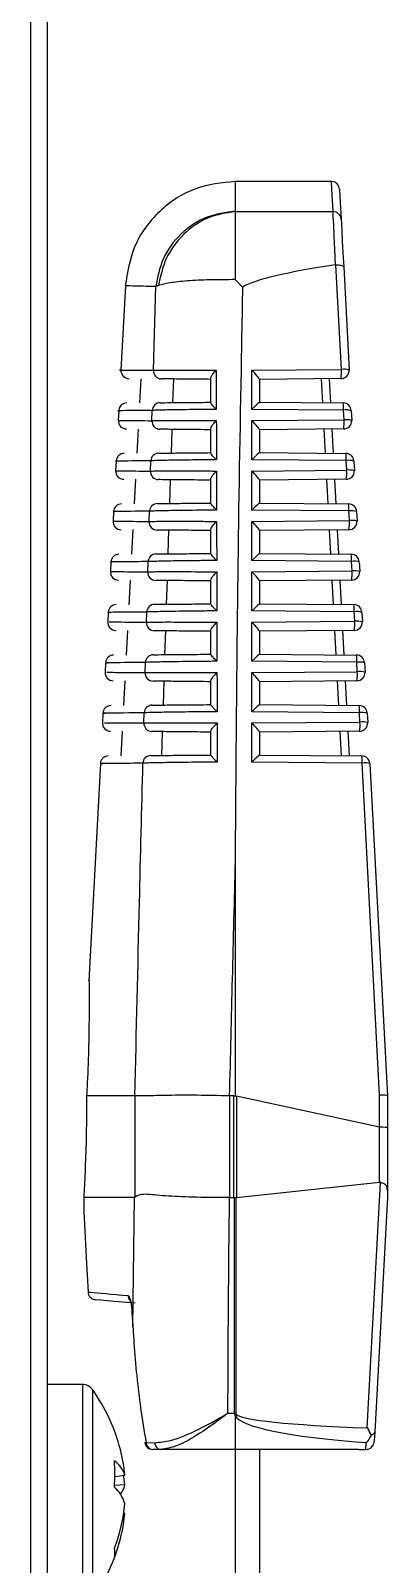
# Model space of a CAD drawing. Extents: x 8 to 113, y 0 to 87.
# Drawn here: x 17.145 to 17.584, y 40.202 to 42.089 of the extents above; entities that cross this region are included whole.
import ezdxf

# ---------------------------------------------------------------- set-up
doc = ezdxf.new("R2010")
doc.units = 0
doc.header["$MEASUREMENT"] = 0
doc.layers.add('OBJECT', color=7, linetype='CONTINUOUS')

msp = doc.modelspace()

# ---------------------------------------------------------------- linework, layer by layer
at = {"layer": 'OBJECT'}
for p, q in [((17.1446, 46.5632), (17.1446, 39.7882)), ((17.1651, 46.5632), (17.1651, 39.7882)), ((17.5151, 41.9032), (17.3961, 41.9032)), ((17.3965, 41.8666), (17.3965, 41.8662)), ((17.3965, 41.8662), (17.5171, 41.8662)), ((17.5206, 41.8006), (17.5203, 41.8006)), ((17.5274, 41.6719), (17.5206, 41.8006)), ((17.5302, 41.7982), (17.5369, 41.6713)), ((17.3965, 41.7825), (17.4056, 41.7733)), ((17.2613, 41.7753), (17.2558, 41.6713)), ((17.2958, 41.6709), (17.2988, 41.7739)), ((17.3021, 41.7752), (17.2988, 41.7739)), ((17.417, 41.671), (17.5274, 41.6719)), ((17.417, 41.6229), (17.417, 41.671)), ((17.2803, 41.6606), (17.2787, 41.6308)), ((17.3199, 41.6312), (17.3209, 41.6602)), ((17.3665, 41.6313), (17.3665, 41.6611)), ((17.527, 41.6607), (17.4265, 41.6598)), ((17.4265, 41.66), (17.4265, 41.6316)), ((17.5045, 41.6309), (17.503, 41.6605)), ((17.5124, 41.6606), (17.514, 41.6308)), ((17.4265, 41.6316), (17.5296, 41.6307)), ((17.2532, 41.6212), (17.2526, 41.6093)), ((17.2941, 41.6089), (17.2944, 41.6216)), ((17.53, 41.6219), (17.417, 41.6229)), ((17.417, 41.609), (17.5307, 41.61)), ((17.417, 41.5609), (17.417, 41.609)), ((17.5307, 41.61), (17.53, 41.6219)), ((17.5395, 41.6212), (17.5401, 41.6093)), ((17.277, 41.5986), (17.2755, 41.5688)), ((17.318, 41.5692), (17.3189, 41.5983)), ((17.3665, 41.5693), (17.3665, 41.599)), ((17.5302, 41.5988), (17.4265, 41.5978)), ((17.4265, 41.598), (17.4265, 41.5696)), ((17.5078, 41.5689), (17.5062, 41.5985)), ((17.5157, 41.5986), (17.5172, 41.5688)), ((17.4265, 41.5696), (17.5329, 41.5687)), ((17.2499, 41.5592), (17.2493, 41.5473)), ((17.2923, 41.5469), (17.2927, 41.5596)), ((17.5333, 41.5599), (17.417, 41.5609)), ((17.5339, 41.548), (17.5333, 41.5599)), ((17.5428, 41.5592), (17.5434, 41.5473)), ((17.2738, 41.5368), (17.2722, 41.5066)), ((17.316, 41.5072), (17.3169, 41.5363)), ((17.3665, 41.5074), (17.3665, 41.5369)), ((17.417, 41.547), (17.5339, 41.548)), ((17.417, 41.4989), (17.417, 41.547)), ((17.5335, 41.5368), (17.4265, 41.5358)), ((17.4265, 41.536), (17.4265, 41.5076)), ((17.5111, 41.5069), (17.5095, 41.5366)), ((17.5189, 41.5367), (17.5205, 41.5068)), ((17.2467, 41.4972), (17.2461, 41.4854)), ((17.2907, 41.4849), (17.291, 41.4975)), ((17.5366, 41.4979), (17.417, 41.4989)), ((17.4265, 41.5076), (17.5362, 41.5066)), ((17.5372, 41.486), (17.5366, 41.4979)), ((17.5461, 41.4972), (17.5467, 41.4853)), ((17.2705, 41.4749), (17.2689, 41.4446)), ((17.314, 41.4451), (17.3149, 41.4743)), ((17.3665, 41.4454), (17.3665, 41.4748)), ((17.417, 41.485), (17.5372, 41.486)), ((17.417, 41.4369), (17.417, 41.485)), ((17.5368, 41.4748), (17.4265, 41.4738)), ((17.5144, 41.4448), (17.5128, 41.4746)), ((17.5222, 41.4747), (17.5238, 41.4447)), ((17.4265, 41.474), (17.4265, 41.4456)), ((17.5399, 41.4358), (17.417, 41.4369)), ((17.4265, 41.4456), (17.5394, 41.4446)), ((17.2434, 41.4352), (17.2428, 41.4234)), ((17.289, 41.423), (17.2893, 41.4355)), ((17.417, 41.423), (17.5405, 41.4241)), ((17.417, 41.3749), (17.417, 41.423)), ((17.5405, 41.4241), (17.5399, 41.4358)), ((17.5493, 41.4351), (17.55, 41.4234)), ((17.2673, 41.4129), (17.2657, 41.3825)), ((17.3121, 41.3831), (17.313, 41.4123)), ((17.3665, 41.3834), (17.3665, 41.4128)), ((17.5401, 41.4128), (17.4265, 41.4118)), ((17.4265, 41.412), (17.4265, 41.3836)), ((17.5176, 41.3828), (17.5161, 41.4126)), ((17.5255, 41.4127), (17.5271, 41.3827)), ((17.4265, 41.3836), (17.5427, 41.3826)), ((17.2402, 41.3732), (17.2396, 41.3615)), ((17.2873, 41.361), (17.2877, 41.3735)), ((17.5431, 41.3738), (17.417, 41.3749)), ((17.417, 41.361), (17.5438, 41.3621)), ((17.5438, 41.3621), (17.5431, 41.3738)), ((17.5526, 41.3731), (17.5532, 41.3614)), ((17.264, 41.3509), (17.2624, 41.3205)), ((17.3101, 41.3211), (17.3111, 41.3503)), ((17.3665, 41.3215), (17.3665, 41.3507)), ((17.417, 41.3129), (17.417, 41.361)), ((17.5433, 41.3509), (17.4265, 41.3498)), ((17.4265, 41.35), (17.4265, 41.3216)), ((17.5209, 41.3208), (17.5193, 41.3507)), ((17.5288, 41.3507), (17.5303, 41.3207)), ((17.237, 41.3112), (17.2363, 41.2995)), ((17.2857, 41.299), (17.286, 41.3115)), ((17.5464, 41.3118), (17.417, 41.3129)), ((17.4265, 41.3216), (17.546, 41.3206)), ((17.547, 41.3001), (17.5464, 41.3118)), ((17.5559, 41.3111), (17.5565, 41.2994)), ((17.2608, 41.2888), (17.2592, 41.2587)), ((17.3082, 41.2591), (17.3091, 41.2883)), ((17.3665, 41.2595), (17.3665, 41.2886)), ((17.417, 41.299), (17.547, 41.3001)), ((17.417, 41.2509), (17.417, 41.299)), ((17.5466, 41.2889), (17.4265, 41.2878)), ((17.4265, 41.288), (17.4265, 41.2596)), ((17.5242, 41.2587), (17.5226, 41.2887)), ((17.532, 41.2888), (17.5336, 41.2587)), ((17.2337, 41.2492), (17.2331, 41.2376)), ((17.2841, 41.237), (17.2844, 41.2495)), ((17.5497, 41.2497), (17.417, 41.2509)), ((17.4265, 41.2596), (17.5493, 41.2585)), ((17.5503, 41.2381), (17.5497, 41.2497)), ((17.5592, 41.2491), (17.5598, 41.2375)), ((17.417, 41.237), (17.5503, 41.2381)), ((17.417, 41.1889), (17.417, 41.237)), ((17.2575, 41.2268), (17.2559, 41.1966)), ((17.3063, 41.1971), (17.3072, 41.2264)), ((17.3665, 41.1975), (17.3665, 41.2266)), ((17.5499, 41.2269), (17.4265, 41.2258)), ((17.4265, 41.226), (17.4265, 41.1976)), ((17.5275, 41.1967), (17.5259, 41.2267)), ((17.5353, 41.2268), (17.5369, 41.1966)), ((17.4265, 41.1976), (17.5525, 41.1965)), ((17.2305, 41.1872), (17.2164, 40.9197)), ((17.553, 41.1877), (17.417, 41.1889)), ((17.5745, 40.7792), (17.553, 41.1877)), ((17.5624, 41.187), (17.584, 40.7782)), ((17.3965, 41.0669), (17.3965, 40.7783)), ((17.2731, 40.7782), (17.2136, 40.7782)), ((17.2732, 40.7782), (17.2731, 40.7782)), ((17.2732, 40.6537), (17.2732, 40.7782)), ((17.3897, 40.7782), (17.3897, 40.6532)), ((17.3949, 40.7782), (17.3897, 40.7782)), ((17.3949, 40.6532), (17.3949, 40.7782)), ((17.3981, 40.7779), (17.3981, 40.6534)), ((17.5743, 40.7397), (17.3981, 40.7779)), ((17.5745, 40.7397), (17.5745, 40.7792)), ((17.584, 40.7782), (17.584, 40.7782)), ((17.584, 40.7782), (17.584, 40.7391)), ((17.5743, 40.672), (17.5743, 40.7397)), ((17.584, 40.7391), (17.584, 40.6615)), ((17.3981, 40.6534), (17.5743, 40.672)), ((17.5593, 40.3697), (17.5757, 40.6718)), ((17.2725, 40.6532), (17.2101, 40.6532)), ((17.2706, 40.494), (17.2725, 40.6532)), ((17.2725, 40.6532), (17.2732, 40.6537)), ((17.3897, 40.6532), (17.3949, 40.6532)), ((17.3957, 40.6532), (17.3973, 40.6533)), ((17.3957, 40.3877), (17.3957, 40.6532)), ((17.3973, 40.6533), (17.3973, 40.3877)), ((17.584, 40.6532), (17.5684, 40.365)), ((17.584, 40.6615), (17.584, 40.6532)), ((17.21, 40.6354), (17.21, 40.6354)), ((17.2153, 40.5369), (17.2153, 40.5369)), ((17.2694, 40.5121), (17.2704, 40.494)), ((17.2694, 40.5121), (17.2694, 40.5121)), ((17.2697, 40.5122), (17.2706, 40.494)), ((17.2085, 40.4232), (17.1651, 40.4232)), ((17.2085, 40.4232), (17.2085, 40.1606)), ((17.2207, 40.417), (17.2207, 40.1665)), ((17.3873, 40.3877), (17.3957, 40.3877)), ((17.3965, 40.3847), (17.3965, 40.3432)), ((17.2868, 40.3518), (17.2973, 40.3515)), ((17.3048, 40.3432), (17.2951, 40.3432)), ((17.3965, 40.3432), (17.3048, 40.3432)), ((17.5488, 40.3432), (17.3965, 40.3432)), ((17.3965, 40.3432), (17.3965, 40.1617)), ((17.4265, 40.3432), (17.4265, 40.1617)), ((17.5488, 40.3432), (17.5577, 40.3433)), ((17.5577, 40.3433), (17.5581, 40.3516)), ((17.2483, 40.31), (17.2606, 40.3115)), ((17.2606, 40.2996), (17.2479, 40.2989)), ((17.2592, 40.2651), (17.2606, 40.2649))]:
    msp.add_line(p, q, dxfattribs=at)
at = {"layer": 'OBJECT', "flags": 128}
for points in [[(17.5171, 41.8662), (17.5156, 41.8939), (17.5151, 41.9032)], [(17.5251, 41.8938), (17.5251, 41.8938), (17.5256, 41.8845), (17.5271, 41.8569)], [(17.5203, 41.8006), (17.5193, 41.8198), (17.5185, 41.8365), (17.5179, 41.85), (17.5174, 41.8601), (17.5171, 41.8662)], [(17.5271, 41.8569), (17.5274, 41.8514), (17.5278, 41.8424), (17.5285, 41.8303), (17.5293, 41.8154), (17.5302, 41.7982)], [(17.21, 40.6354), (17.2112, 40.6121), (17.213, 40.5793), (17.2153, 40.5369)], [(17.2732, 40.5232), (17.2475, 40.5254), (17.2312, 40.5268), (17.2244, 40.5274)], [(17.2697, 40.5122), (17.2694, 40.5121), (17.2694, 40.5121)], [(17.2706, 40.494), (17.2704, 40.494), (17.2704, 40.494)], [(17.5684, 40.365), (17.568, 40.3587), (17.5678, 40.3546), (17.5677, 40.3528)], [(17.2606, 40.2996), (17.2599, 40.3066), (17.2592, 40.3114)]]:
    msp.add_lwpolyline(points, dxfattribs=at)
at = {"layer": 'OBJECT'}
for centre, radius, start, end in [((17.5151, 41.8932), 0.01, 3.0226, 85.0653), ((17.5172, 41.8563), 0.00991, 3.4708, 90.5552), ((17.2658, 41.6707), 0.01, 176.9496, 269.5), ((17.3057, 41.6703), 0.00992, 176.5033, 268.9401), ((17.473, 41.6684), 0.0545, 351.8664, 3.6812), ((17.5269, 41.6707), 0.01, 270.5, 3.0226), ((17.5307, 41.6518), 0.0204, 72.3834, 99.279), ((17.2632, 41.6207), 0.01, 90.5, 176.6441), ((17.3043, 41.6212), 0.00989, 91.0015, 177.588), ((17.4891, 41.6243), 0.041, 356.6855, 9.0009), ((17.5295, 41.6207), 0.01, 3.0226, 89.5), ((17.2626, 41.6088), 0.01, 176.5294, 269.5), ((17.304, 41.6083), 0.00992, 176.4852, 268.9197), ((17.5333, 41.6018), 0.0204, 72.3829, 99.2789), ((17.4763, 41.6065), 0.0545, 351.8663, 3.6813), ((17.5301, 41.6088), 0.01, 270.5, 3.0226), ((17.534, 41.5898), 0.0204, 72.3847, 99.2777), ((17.2599, 41.5587), 0.01, 90.5, 176.1269), ((17.3026, 41.5591), 0.00989, 91.02, 177.6086), ((17.4924, 41.5623), 0.041, 356.6835, 9.001), ((17.5328, 41.5587), 0.01, 3.0226, 89.5), ((17.5366, 41.5398), 0.0204, 72.383, 99.2794), ((17.2593, 41.5468), 0.01, 176.013, 269.5), ((17.3022, 41.5463), 0.00991, 176.4668, 268.8991), ((17.4795, 41.5445), 0.0545, 351.8663, 3.6813), ((17.5334, 41.5468), 0.01, 270.5, 3.0226), ((17.5372, 41.5279), 0.0204, 72.3836, 99.2785), ((17.2567, 41.4966), 0.01, 90.5, 175.6107), ((17.3009, 41.4971), 0.00989, 91.0385, 177.629), ((17.4957, 41.5002), 0.041, 356.6868, 8.9977), ((17.5361, 41.4966), 0.01, 3.0226, 89.5), ((17.5399, 41.4777), 0.0204, 72.3832, 99.2791), ((17.2561, 41.4848), 0.01, 175.4975, 269.5), ((17.3005, 41.4843), 0.00991, 176.4483, 268.8779), ((17.4828, 41.4825), 0.0545, 351.8663, 3.6813), ((17.5367, 41.4848), 0.01, 270.5, 3.0226), ((17.5405, 41.4659), 0.0204, 72.3836, 99.2788), ((17.2534, 41.4346), 0.01, 90.5, 175.0953), ((17.2992, 41.4351), 0.00988, 91.0569, 177.6513), ((17.4989, 41.4382), 0.041, 356.687, 8.9995), ((17.5393, 41.4346), 0.01, 3.0226, 89.5), ((17.2528, 41.4228), 0.01, 175.0037, 269.5), ((17.2989, 41.4223), 0.00991, 176.4298, 268.8558), ((17.5432, 41.4157), 0.0204, 72.3836, 99.2786), ((17.4861, 41.4206), 0.0545, 351.8663, 3.6813), ((17.54, 41.4228), 0.01, 270.5, 3.0226), ((17.5438, 41.4039), 0.0204, 72.3834, 99.2789), ((17.2502, 41.3726), 0.01, 90.5, 174.5807), ((17.2975, 41.3731), 0.00988, 91.0763, 177.6727), ((17.5022, 41.3762), 0.041, 356.6836, 9.001), ((17.5426, 41.3726), 0.01, 3.0226, 89.5), ((17.2496, 41.3609), 0.01, 174.469, 269.5), ((17.5464, 41.3537), 0.0204, 72.3832, 99.279), ((17.4893, 41.3586), 0.0545, 351.8663, 3.6813), ((17.5432, 41.3609), 0.01, 270.5, 3.0226), ((17.5471, 41.342), 0.0204, 72.3836, 99.2787), ((17.2972, 41.3604), 0.00991, 176.4119, 268.8339), ((17.2469, 41.3106), 0.01, 90.5, 174.0669), ((17.2959, 41.3111), 0.00988, 91.0956, 177.6951), ((17.5055, 41.3141), 0.041, 356.687, 8.9995), ((17.5459, 41.3106), 0.01, 3.0226, 89.5), ((17.5497, 41.2916), 0.0204, 72.3833, 99.2789), ((17.2463, 41.2989), 0.01, 173.9939, 269.5), ((17.2956, 41.2984), 0.0099, 176.3922, 268.8112), ((17.4926, 41.2966), 0.0545, 351.8663, 3.6813), ((17.5465, 41.2989), 0.01, 270.5, 3.0226), ((17.5503, 41.28), 0.0204, 72.3837, 99.2786), ((17.2437, 41.2485), 0.01, 90.5, 173.5539), ((17.2943, 41.2491), 0.00987, 91.1145, 177.7178), ((17.5088, 41.2521), 0.041, 356.6836, 9.001), ((17.5492, 41.2485), 0.01, 3.0226, 89.5), ((17.553, 41.2296), 0.0204, 72.3837, 99.2786), ((17.2431, 41.2369), 0.01, 173.4435, 269.5), ((17.294, 41.2364), 0.0099, 176.3717, 268.7901), ((17.4959, 41.2346), 0.0545, 351.8663, 3.6813), ((17.5498, 41.2369), 0.01, 270.5, 3.0226), ((17.5536, 41.218), 0.0204, 72.3837, 99.2786), ((17.2404, 41.1865), 0.01, 90.5, 173.0416), ((17.2927, 41.1871), 0.00987, 91.1365, 177.7383), ((17.512, 41.1901), 0.041, 356.6855, 9.001), ((17.5524, 41.1865), 0.01, 3.0226, 89.5), ((17.5563, 41.1676), 0.0204, 72.3833, 99.2789), ((17.2743, 40.5331), 0.01, 182.5402, 224.0407), ((17.2085, 40.4082), 0.015, 35.6682, 90), ((17.0413, 40.2882), 0.2208, 14.3896, 35.6682), ((17.3957, 40.5036), 0.1159, 270.0012, 270.7816), ((17.3059, 40.48), 0.1315, 313.5485, 314.5048), ((17.0652, 40.2944), 0.1962, 5.0254, 14.385), ((17.2846, 40.3627), 0.0111, 273.6603, 281.484), ((17.2951, 40.3532), 0.01, 189.2546, 270), ((17.2958, 40.3523), 0.00906, 182.8163, 265.6375), ((17.3059, 40.3517), 0.00857, 181.3597, 262.77), ((17.5577, 40.3533), 0.00999, 269.95, 356.8554), ((17.5579, 40.3439), 0.000647, 258.2188, 270.8079), ((17.5577, 40.3533), 0.01, 270.809, 356.8941), ((17.2277, 40.3012), 0.0345, 17.4617, 54.2795), ((17.0071, 40.313), 0.2413, 356.1519, 3.8481), ((17.2185, 40.264), 0.044, 16.9533, 48.1957), ((17.2266, 40.3087), 0.0352, 324.3309, 344.9776), ((17.0573, 40.2948), 0.2041, 338.9958, 354.9427), ((17.0655, 40.282), 0.1959, 338.5882, 354.9804), ((17.0413, 40.2882), 0.2208, 324.3318, 345.6104), ((17.2197, 40.2161), 0.0286, 348.7967, 11.2033)]:
    msp.add_arc(centre, radius, start, end, dxfattribs=at)
for centre, major_axis, ratio, start_param, end_param in [((19.6863, 41.7481), (2.2897, -0.0147), 0.052015, 2.811677, 3.052791), ((17.4165, 41.6698), (0.00996, -0.00988), 0.087934, 0.08695, 1.605386), ((17.4165, 41.6217), (0.00999, 0.00991), 0.035372, 0.03505, 1.483386), ((17.4165, 41.6078), (0.00996, -0.00988), 0.087934, 0.08695, 1.605386), ((17.4165, 41.5597), (0.00999, 0.00991), 0.035372, 0.03505, 1.483386), ((17.4165, 41.5458), (0.00996, -0.00988), 0.087934, 0.08695, 1.605386), ((17.4165, 41.4977), (0.00999, 0.00991), 0.035372, 0.03505, 1.483386), ((17.4165, 41.4838), (0.00996, -0.00988), 0.087934, 0.08695, 1.605386), ((17.4165, 41.4357), (0.00999, 0.00991), 0.035372, 0.03505, 1.483386), ((17.4165, 41.4218), (0.00996, -0.00988), 0.087934, 0.08695, 1.605386), ((17.4165, 41.3737), (0.00999, 0.00991), 0.035372, 0.03505, 1.483386), ((17.4165, 41.3598), (0.00996, -0.00988), 0.087934, 0.08695, 1.605386), ((17.4165, 41.3117), (0.00999, 0.00991), 0.035372, 0.03505, 1.483386), ((17.4165, 41.2978), (0.00996, -0.00988), 0.087934, 0.08695, 1.605386), ((17.4165, 41.2497), (0.00999, 0.00991), 0.035372, 0.03505, 1.483386), ((17.4165, 41.2358), (0.00996, -0.00988), 0.087934, 0.08695, 1.605386), ((17.4165, 41.1877), (0.00999, 0.00991), 0.035372, 0.03505, 1.483386), ((19.459, 36.7599), (0, 19.0675), 0.111038, 1.342949, 1.358461), ((17.3897, 41.7555), (0, 0.9773), 0.122785, 3.138252, 3.141593), ((17.3949, 41.7555), (0, 0.9773), 0.122785, 3.141593, 3.154684), ((17.3949, 41.7562), (-0.0064, 0.9787), 0.122438, 3.101128, 3.114217), ((17.574, 40.778), (0.01, 0.00026), 0.120424, 0.003177, 1.515259), ((17.574, 40.8212), (-0.0005, 0.0816), 0.122438, 3.114217, 3.140397), ((17.574, 40.7391), (0.01, 0), 0.061163, 0, 1.518436), ((17.574, 40.6347), (0.0006, 0.0374), 0.267094, 6.175075, 6.315676), ((19.459, 40.2954), (0, 7.8848), 0.262774, 1.525405, 1.559096), ((17.3897, 40.2054), (0, 0.4478), 0.267949, 0, 0.004204), ((17.3949, 40.2054), (0, 0.4478), 0.267949, 6.276674, 6.283185), ((17.3949, 40.2051), (0.007, 0.4485), 0.267094, 0.032491, 0.039008), ((17.9652, 40.4032), (0.5695, 0.0157), 0.101686, 3.138791, 3.191455), ((17.9652, 40.4032), (0.5695, 0.0157), 0.101686, 3.191455, 3.913119), ((17.9668, 40.3955), (0.5695, 0.0078), 0.050872, 3.140897, 3.193561), ((17.9668, 40.3955), (0.5695, 0.0078), 0.050872, 3.193561, 3.914226)]:
    msp.add_ellipse(centre, major_axis=major_axis, ratio=ratio, start_param=start_param, end_param=end_param, dxfattribs=at)
for points, knots in [([(17.3965, 41.9032), (17.38, 41.9015), (17.3457, 41.8978), (17.3011, 41.8683), (17.2693, 41.8253), (17.2639, 41.7913), (17.2612, 41.7749)], [0, 0, 0, 0, 0.240773, 0.5, 0.759227, 1, 1, 1, 1]), ([(17.3965, 41.9032), (17.3965, 41.9017), (17.3965, 41.8986), (17.3965, 41.8773), (17.3965, 41.8666)], [0, 0, 0, 0, 0.5, 1, 1, 1, 1]), ([(17.3965, 41.8666), (17.3848, 41.865), (17.3605, 41.8617), (17.3287, 41.8403), (17.3056, 41.8096), (17.301, 41.7855), (17.2988, 41.7739)], [0, 0, 0, 0, 0.24117, 0.5, 0.75883, 1, 1, 1, 1]), ([(17.3965, 41.8662), (17.3854, 41.8644), (17.3623, 41.8608), (17.332, 41.8397), (17.3096, 41.81), (17.3045, 41.7865), (17.3021, 41.7752)], [0, 0, 0, 0, 0.241562, 0.4999998, 0.7584389, 1, 1, 1, 1]), ([(17.3965, 41.8662), (17.3965, 41.8633), (17.3965, 41.8576), (17.3965, 41.8385), (17.3965, 41.8133), (17.3965, 41.7927), (17.3965, 41.7825)], [0, 0, 0, 0, 0.25, 0.5, 0.75, 1, 1, 1, 1]), ([(17.5206, 41.8006), (17.5217, 41.8006), (17.5239, 41.8007), (17.5268, 41.8003), (17.529, 41.7996), (17.5299, 41.7989), (17.5301, 41.7984), (17.5302, 41.7983), (17.5302, 41.7982)], [0, 0, 0, 0, 0.219279, 0.438508, 0.659239, 0.882987, 0.985831, 1, 1, 1, 1]), ([(17.3965, 41.7825), (17.3858, 41.7824), (17.3644, 41.7824), (17.3368, 41.781), (17.3145, 41.7786), (17.3062, 41.7764), (17.3021, 41.7752)], [0, 0, 0, 0, 0.2500001, 0.4999998, 0.7500003, 1, 1, 1, 1]), ([(17.2988, 41.7739), (17.2879, 41.7742), (17.266, 41.7747), (17.2628, 41.7748), (17.2612, 41.7749)], [0, 0, 0, 0, 0.496376, 1, 1, 1, 1]), ([(17.4056, 41.7733), (17.4055, 41.7676), (17.405, 41.7392), (17.4028, 41.6198), (17.3988, 41.39), (17.3973, 41.1829), (17.3965, 41.0669)], [0, 0, 0, 0, 0.024148, 0.120739, 0.507103, 1, 1, 1, 1]), ([(17.2559, 41.6713), (17.2558, 41.6713), (17.2507, 41.6713), (17.2638, 41.6712), (17.2852, 41.671), (17.2958, 41.6709)], [0, 0, 0, 0, 0.001446, 0.500723, 1, 1, 1, 1]), ([(17.2958, 41.6709), (17.2974, 41.671), (17.3023, 41.6711), (17.3199, 41.6712), (17.3449, 41.6712), (17.3638, 41.6711), (17.3709, 41.671), (17.3732, 41.671)], [0, 0, 0, 0, 0.161729, 0.488573, 0.814943, 0.942319, 1, 1, 1, 1]), ([(17.3665, 41.6611), (17.3666, 41.6617), (17.3669, 41.6631), (17.3689, 41.6662), (17.3712, 41.6689), (17.3728, 41.6706), (17.3732, 41.671), (17.3732, 41.671)], [0, 0, 0, 0, 0.236919, 0.528787, 0.900006, 0.991344, 1, 1, 1, 1]), ([(17.3732, 41.671), (17.3732, 41.6644), (17.3732, 41.6484), (17.3733, 41.6323), (17.3733, 41.6229)], [0, 0, 0, 0, 0.412316, 1, 1, 1, 1]), ([(17.3665, 41.6598), (17.3559, 41.6599), (17.3347, 41.6601), (17.3141, 41.6603), (17.3081, 41.6604), (17.3055, 41.6604)], [0, 0, 0, 0, 0.357965, 0.715857, 1, 1, 1, 1]), ([(17.3041, 41.6311), (17.3077, 41.6311), (17.3149, 41.6311), (17.3382, 41.6313), (17.3578, 41.6315), (17.3665, 41.6316)], [0, 0, 0, 0, 0.3561452, 0.712376, 1, 1, 1, 1]), ([(17.3733, 41.6229), (17.3733, 41.623), (17.3729, 41.6233), (17.3713, 41.625), (17.3689, 41.6275), (17.3669, 41.6301), (17.3666, 41.6309), (17.3665, 41.6313)], [0, 0, 0, 0, 0.008288, 0.094558, 0.4784, 0.770553, 1, 1, 1, 1]), ([(17.2944, 41.6216), (17.2932, 41.6216), (17.2868, 41.6215), (17.2643, 41.6213), (17.2482, 41.6212), (17.2534, 41.6212), (17.2535, 41.6212)], [0, 0, 0, 0, 0.0468669, 0.2343637, 0.9862199, 1, 1, 1, 1]), ([(17.2529, 41.6093), (17.2545, 41.6093), (17.2576, 41.6092), (17.2818, 41.609), (17.2941, 41.6089)], [0, 0, 0, 0, 0.491198, 1, 1, 1, 1]), ([(17.2941, 41.6089), (17.2957, 41.609), (17.3006, 41.6091), (17.3184, 41.6092), (17.3438, 41.6092), (17.3633, 41.6091), (17.3711, 41.609), (17.3733, 41.609)], [0, 0, 0, 0, 0.159551, 0.48199, 0.803962, 0.942061, 1, 1, 1, 1]), ([(17.3733, 41.6229), (17.371, 41.6229), (17.3625, 41.6228), (17.3424, 41.6226), (17.317, 41.6222), (17.3004, 41.6219), (17.2958, 41.6216), (17.2944, 41.6216)], [0, 0, 0, 0, 0.0578736, 0.2180117, 0.5380182, 0.8583882, 1, 1, 1, 1]), ([(17.3665, 41.599), (17.3666, 41.5996), (17.3669, 41.6009), (17.3688, 41.6039), (17.3711, 41.6067), (17.3728, 41.6085), (17.3733, 41.609), (17.3733, 41.609)], [0, 0, 0, 0, 0.225636, 0.506975, 0.868216, 0.99145, 1, 1, 1, 1]), ([(17.3733, 41.609), (17.3734, 41.6024), (17.3734, 41.5864), (17.3734, 41.5703), (17.3735, 41.5609)], [0, 0, 0, 0, 0.4123568, 1, 1, 1, 1]), ([(17.3665, 41.5978), (17.3558, 41.5979), (17.3344, 41.5981), (17.3128, 41.5983), (17.3066, 41.5984), (17.3038, 41.5984)], [0, 0, 0, 0, 0.352326, 0.704581, 1, 1, 1, 1]), ([(17.3024, 41.569), (17.306, 41.5691), (17.3133, 41.5691), (17.337, 41.5693), (17.3572, 41.5695), (17.3665, 41.5696)], [0, 0, 0, 0, 0.350806, 0.701696, 1, 1, 1, 1]), ([(17.3735, 41.5609), (17.3734, 41.561), (17.373, 41.5614), (17.3713, 41.5631), (17.3689, 41.5657), (17.3669, 41.5682), (17.3666, 41.569), (17.3665, 41.5693)], [0, 0, 0, 0, 0.008197, 0.119698, 0.493717, 0.776725, 1, 1, 1, 1]), ([(17.2927, 41.5596), (17.2914, 41.5596), (17.285, 41.5595), (17.2619, 41.5593), (17.2452, 41.5591), (17.2504, 41.5592), (17.2506, 41.5592)], [0, 0, 0, 0, 0.045988, 0.229969, 0.967723, 1, 1, 1, 1]), ([(17.3735, 41.5609), (17.3711, 41.5609), (17.3625, 41.5608), (17.3422, 41.5606), (17.3164, 41.5602), (17.2991, 41.5599), (17.2943, 41.5596), (17.2927, 41.5596)], [0, 0, 0, 0, 0.058135, 0.216179, 0.531949, 0.848068, 1, 1, 1, 1]), ([(17.2501, 41.5473), (17.2515, 41.5473), (17.2543, 41.5473), (17.2794, 41.547), (17.2923, 41.5469)], [0, 0, 0, 0, 0.482025, 1, 1, 1, 1]), ([(17.2923, 41.5469), (17.294, 41.547), (17.299, 41.5471), (17.3168, 41.5472), (17.3428, 41.5472), (17.3629, 41.5471), (17.3712, 41.547), (17.3735, 41.547)], [0, 0, 0, 0, 0.157481, 0.475733, 0.793525, 0.941799, 1, 1, 1, 1]), ([(17.3665, 41.5358), (17.3557, 41.5359), (17.3341, 41.5361), (17.3117, 41.5363), (17.3051, 41.5364), (17.3021, 41.5364)], [0, 0, 0, 0, 0.347005, 0.693943, 1, 1, 1, 1]), ([(17.3665, 41.5369), (17.3666, 41.5375), (17.3669, 41.5387), (17.3687, 41.5417), (17.3711, 41.5446), (17.3729, 41.5464), (17.3735, 41.547), (17.3735, 41.547)], [0, 0, 0, 0, 0.220759, 0.494544, 0.847832, 0.991563, 1, 1, 1, 1]), ([(17.3735, 41.547), (17.3735, 41.5404), (17.3736, 41.5244), (17.3736, 41.5083), (17.3736, 41.4989)], [0, 0, 0, 0, 0.412394, 1, 1, 1, 1]), ([(17.291, 41.4975), (17.2897, 41.4975), (17.2831, 41.4975), (17.2596, 41.4973), (17.2421, 41.4971), (17.2474, 41.4972), (17.2478, 41.4972)], [0, 0, 0, 0, 0.045141, 0.225735, 0.949898, 1, 1, 1, 1]), ([(17.3736, 41.4989), (17.3713, 41.4989), (17.3625, 41.4988), (17.342, 41.4986), (17.3159, 41.4983), (17.2978, 41.4979), (17.2927, 41.4976), (17.291, 41.4975)], [0, 0, 0, 0, 0.058402, 0.214452, 0.526193, 0.838268, 1, 1, 1, 1]), ([(17.3007, 41.507), (17.3044, 41.5071), (17.3117, 41.5071), (17.3358, 41.5073), (17.3567, 41.5075), (17.3665, 41.5076)], [0, 0, 0, 0, 0.3457607, 0.6916045, 1, 1, 1, 1]), ([(17.3736, 41.4989), (17.3736, 41.499), (17.3731, 41.4995), (17.3713, 41.5013), (17.3688, 41.5039), (17.3669, 41.5063), (17.3666, 41.5071), (17.3665, 41.5074)], [0, 0, 0, 0, 0.008115, 0.143847, 0.50824, 0.782553, 1, 1, 1, 1]), ([(17.2472, 41.4853), (17.2484, 41.4853), (17.251, 41.4853), (17.277, 41.4851), (17.2907, 41.4849)], [0, 0, 0, 0, 0.4731846, 1, 1, 1, 1]), ([(17.2907, 41.4849), (17.2923, 41.485), (17.2974, 41.4851), (17.3153, 41.4853), (17.3417, 41.4852), (17.3624, 41.4851), (17.3713, 41.485), (17.3737, 41.485)], [0, 0, 0, 0, 0.155511, 0.469778, 0.783591, 0.941533, 1, 1, 1, 1]), ([(17.3665, 41.4738), (17.3556, 41.4739), (17.3338, 41.4741), (17.3105, 41.4743), (17.3036, 41.4744), (17.3003, 41.4744)], [0, 0, 0, 0, 0.341979, 0.683892, 1, 1, 1, 1]), ([(17.3665, 41.4748), (17.3666, 41.4754), (17.3669, 41.4766), (17.3687, 41.4795), (17.3711, 41.4824), (17.373, 41.4844), (17.3736, 41.485), (17.3737, 41.485)], [0, 0, 0, 0, 0.216116, 0.482661, 0.828143, 0.991655, 1, 1, 1, 1]), ([(17.3737, 41.485), (17.3737, 41.4784), (17.3737, 41.4624), (17.3738, 41.4463), (17.3738, 41.4369)], [0, 0, 0, 0, 0.41243, 1, 1, 1, 1]), ([(17.3738, 41.4369), (17.3714, 41.4369), (17.3625, 41.4368), (17.3419, 41.4366), (17.3154, 41.4363), (17.2966, 41.4358), (17.2912, 41.4356), (17.2893, 41.4355)], [0, 0, 0, 0, 0.058671, 0.212822, 0.520728, 0.828954, 1, 1, 1, 1]), ([(17.299, 41.445), (17.3027, 41.445), (17.3102, 41.4451), (17.3347, 41.4453), (17.3562, 41.4455), (17.3665, 41.4456)], [0, 0, 0, 0, 0.3409861, 0.6820539, 1, 1, 1, 1]), ([(17.3738, 41.4369), (17.3738, 41.437), (17.3731, 41.4376), (17.3712, 41.4394), (17.3688, 41.4421), (17.3669, 41.4444), (17.3666, 41.4451), (17.3665, 41.4454)], [0, 0, 0, 0, 0.008029, 0.167032, 0.522009, 0.788055, 1, 1, 1, 1]), ([(17.2893, 41.4355), (17.288, 41.4355), (17.2813, 41.4355), (17.2573, 41.4353), (17.2391, 41.4351), (17.2444, 41.4351), (17.2449, 41.4351)], [0, 0, 0, 0, 0.044325, 0.221651, 0.93271, 1, 1, 1, 1]), ([(17.2443, 41.4234), (17.2454, 41.4233), (17.2476, 41.4233), (17.2745, 41.4231), (17.289, 41.423)], [0, 0, 0, 0, 0.461446, 1, 1, 1, 1]), ([(17.289, 41.423), (17.2907, 41.423), (17.2958, 41.4232), (17.3138, 41.4233), (17.3407, 41.4232), (17.362, 41.4231), (17.3714, 41.423), (17.3738, 41.423)], [0, 0, 0, 0, 0.153635, 0.464106, 0.774129, 0.941266, 1, 1, 1, 1]), ([(17.3665, 41.4128), (17.3666, 41.4133), (17.3669, 41.4145), (17.3687, 41.4173), (17.3712, 41.4203), (17.3731, 41.4223), (17.3738, 41.423), (17.3738, 41.423)], [0, 0, 0, 0, 0.211696, 0.471304, 0.809147, 0.991761, 1, 1, 1, 1]), ([(17.3738, 41.423), (17.3738, 41.4164), (17.3739, 41.4004), (17.3739, 41.3843), (17.374, 41.3749)], [0, 0, 0, 0, 0.412465, 1, 1, 1, 1]), ([(17.3665, 41.4118), (17.3555, 41.4119), (17.3335, 41.4121), (17.3094, 41.4123), (17.3022, 41.4124), (17.2987, 41.4124)], [0, 0, 0, 0, 0.337221, 0.67438, 1, 1, 1, 1]), ([(17.2974, 41.383), (17.3011, 41.383), (17.3086, 41.3831), (17.3336, 41.3833), (17.3557, 41.3835), (17.3665, 41.3836)], [0, 0, 0, 0, 0.336461, 0.673003, 1, 1, 1, 1]), ([(17.374, 41.3749), (17.3739, 41.375), (17.3732, 41.3757), (17.3712, 41.3776), (17.3687, 41.3802), (17.3669, 41.3825), (17.3666, 41.3832), (17.3665, 41.3834)], [0, 0, 0, 0, 0.0079557, 0.1892801, 0.5350656, 0.7932526, 1, 1, 1, 1]), ([(17.2877, 41.3735), (17.2863, 41.3735), (17.2795, 41.3734), (17.255, 41.3732), (17.236, 41.3731), (17.2414, 41.3731), (17.242, 41.3731)], [0, 0, 0, 0, 0.043537, 0.217711, 0.916125, 1, 1, 1, 1]), ([(17.2415, 41.3614), (17.2424, 41.3614), (17.2444, 41.3614), (17.2722, 41.3611), (17.2873, 41.361)], [0, 0, 0, 0, 0.456429, 1, 1, 1, 1]), ([(17.2873, 41.361), (17.289, 41.361), (17.2942, 41.3612), (17.3124, 41.3613), (17.3397, 41.3612), (17.3615, 41.3611), (17.3715, 41.361), (17.374, 41.361)], [0, 0, 0, 0, 0.1518448, 0.4586958, 0.7651028, 0.9409947, 1, 1, 1, 1]), ([(17.374, 41.3749), (17.3715, 41.3749), (17.3625, 41.3748), (17.3417, 41.3746), (17.3149, 41.3743), (17.2954, 41.3738), (17.2898, 41.3736), (17.2877, 41.3735)], [0, 0, 0, 0, 0.0589427, 0.2112845, 0.5155344, 0.8200924, 1, 1, 1, 1]), ([(17.3665, 41.3498), (17.3554, 41.3499), (17.3332, 41.3501), (17.3083, 41.3504), (17.3008, 41.3504), (17.297, 41.3505)], [0, 0, 0, 0, 0.332714, 0.665366, 1, 1, 1, 1]), ([(17.3665, 41.3507), (17.3666, 41.3512), (17.3669, 41.3524), (17.3687, 41.3552), (17.3712, 41.3581), (17.3732, 41.3602), (17.374, 41.361), (17.374, 41.361)], [0, 0, 0, 0, 0.207488, 0.460443, 0.790802, 0.991848, 1, 1, 1, 1]), ([(17.374, 41.361), (17.374, 41.3544), (17.374, 41.3384), (17.3741, 41.3223), (17.3741, 41.3129)], [0, 0, 0, 0, 0.4124967, 1, 1, 1, 1]), ([(17.286, 41.3115), (17.2847, 41.3115), (17.2778, 41.3114), (17.2528, 41.3112), (17.233, 41.311), (17.2385, 41.3111), (17.2392, 41.3111)], [0, 0, 0, 0, 0.0427762, 0.2139071, 0.9001118, 1, 1, 1, 1]), ([(17.3741, 41.3129), (17.3716, 41.3129), (17.3626, 41.3128), (17.3416, 41.3126), (17.3145, 41.3123), (17.2942, 41.3118), (17.2883, 41.3116), (17.286, 41.3115)], [0, 0, 0, 0, 0.059218, 0.209832, 0.510595, 0.811652, 1, 1, 1, 1]), ([(17.2957, 41.321), (17.2995, 41.321), (17.3071, 41.3211), (17.3325, 41.3213), (17.3551, 41.3215), (17.3665, 41.3216)], [0, 0, 0, 0, 0.332167, 0.664413, 1, 1, 1, 1]), ([(17.3741, 41.3129), (17.3741, 41.313), (17.3733, 41.3137), (17.3712, 41.3158), (17.3687, 41.3184), (17.3669, 41.3206), (17.3666, 41.3212), (17.3665, 41.3215)], [0, 0, 0, 0, 0.0078811, 0.2106185, 0.5474534, 0.7981663, 1, 1, 1, 1]), ([(17.2386, 41.2994), (17.2393, 41.2994), (17.2409, 41.2994), (17.2697, 41.2991), (17.2857, 41.299)], [0, 0, 0, 0, 0.444733, 1, 1, 1, 1]), ([(17.2857, 41.299), (17.2875, 41.299), (17.2927, 41.2992), (17.3109, 41.2993), (17.3387, 41.2992), (17.3611, 41.2991), (17.3716, 41.299), (17.3741, 41.299)], [0, 0, 0, 0, 0.150136, 0.453531, 0.756488, 0.940721, 1, 1, 1, 1]), ([(17.3665, 41.2878), (17.3553, 41.2879), (17.333, 41.2881), (17.3072, 41.2884), (17.2994, 41.2884), (17.2954, 41.2885)], [0, 0, 0, 0, 0.328437, 0.656814, 1, 1, 1, 1]), ([(17.3665, 41.2886), (17.3666, 41.2891), (17.3668, 41.2902), (17.3686, 41.293), (17.3712, 41.296), (17.3732, 41.2981), (17.3741, 41.299), (17.3741, 41.299)], [0, 0, 0, 0, 0.203475, 0.450054, 0.773098, 0.991943, 1, 1, 1, 1]), ([(17.3741, 41.299), (17.3742, 41.2924), (17.3742, 41.2764), (17.3742, 41.2603), (17.3743, 41.2509)], [0, 0, 0, 0, 0.412528, 1, 1, 1, 1]), ([(17.2844, 41.2495), (17.283, 41.2495), (17.276, 41.2494), (17.2506, 41.2492), (17.23, 41.249), (17.2355, 41.2491), (17.2363, 41.2491)], [0, 0, 0, 0, 0.042041, 0.210232, 0.884641, 1, 1, 1, 1]), ([(17.3743, 41.2509), (17.3717, 41.2509), (17.3626, 41.2508), (17.3414, 41.2506), (17.314, 41.2503), (17.293, 41.2498), (17.2869, 41.2496), (17.2844, 41.2495)], [0, 0, 0, 0, 0.059496, 0.208459, 0.505893, 0.803609, 1, 1, 1, 1]), ([(17.2941, 41.259), (17.298, 41.259), (17.3056, 41.2591), (17.3314, 41.2593), (17.3546, 41.2595), (17.3665, 41.2596)], [0, 0, 0, 0, 0.328087, 0.656252, 1, 1, 1, 1]), ([(17.3743, 41.2509), (17.3742, 41.251), (17.3733, 41.2518), (17.3712, 41.2539), (17.3686, 41.2566), (17.3668, 41.2587), (17.3666, 41.2592), (17.3665, 41.2595)], [0, 0, 0, 0, 0.007817, 0.231083, 0.559206, 0.802812, 1, 1, 1, 1]), ([(17.2358, 41.2374), (17.2364, 41.2374), (17.2377, 41.2374), (17.2675, 41.2372), (17.2841, 41.237)], [0, 0, 0, 0, 0.440803, 1, 1, 1, 1]), ([(17.2841, 41.237), (17.2859, 41.2371), (17.2912, 41.2372), (17.3095, 41.2373), (17.3377, 41.2372), (17.3607, 41.2371), (17.3717, 41.237), (17.3743, 41.237)], [0, 0, 0, 0, 0.1485033, 0.4485958, 0.7482557, 0.940445, 1, 1, 1, 1]), ([(17.3665, 41.2266), (17.3666, 41.2271), (17.3668, 41.228), (17.3684, 41.2305), (17.3708, 41.2335), (17.3731, 41.2358), (17.3743, 41.237), (17.3743, 41.237)], [0, 0, 0, 0, 0.199297, 0.397082, 0.700904, 0.992027, 1, 1, 1, 1]), ([(17.3743, 41.237), (17.3743, 41.2304), (17.3743, 41.2144), (17.3744, 41.1983), (17.3744, 41.1889)], [0, 0, 0, 0, 0.412557, 1, 1, 1, 1]), ([(17.3665, 41.2258), (17.3553, 41.2259), (17.3327, 41.2261), (17.3062, 41.2264), (17.298, 41.2264), (17.2938, 41.2265)], [0, 0, 0, 0, 0.324374, 0.64869, 1, 1, 1, 1]), ([(17.2925, 41.197), (17.2964, 41.197), (17.3042, 41.1971), (17.3304, 41.1973), (17.3542, 41.1975), (17.3665, 41.1976)], [0, 0, 0, 0, 0.324207, 0.64849, 1, 1, 1, 1]), ([(17.3744, 41.1889), (17.3744, 41.189), (17.3734, 41.1899), (17.3712, 41.192), (17.3686, 41.1947), (17.3668, 41.1968), (17.3666, 41.1973), (17.3665, 41.1975)], [0, 0, 0, 0, 0.007744, 0.250695, 0.570354, 0.80721, 1, 1, 1, 1]), ([(17.2829, 41.1875), (17.2815, 41.1875), (17.2743, 41.1874), (17.2484, 41.1872), (17.227, 41.187), (17.2325, 41.187), (17.2334, 41.187)], [0, 0, 0, 0, 0.041331, 0.206679, 0.869686, 1, 1, 1, 1]), ([(17.2731, 40.7782), (17.2749, 40.8575), (17.2781, 40.994), (17.2815, 41.1304), (17.2829, 41.1875)], [0, 0, 0, 0, 0.581449, 1, 1, 1, 1]), ([(17.3744, 41.1889), (17.3718, 41.1889), (17.3626, 41.1888), (17.3413, 41.1886), (17.3136, 41.1883), (17.2919, 41.1878), (17.2855, 41.1876), (17.2829, 41.1875)], [0, 0, 0, 0, 0.0597754, 0.2071607, 0.5014116, 0.7959339, 1, 1, 1, 1]), ([(17.2165, 40.9197), (17.2165, 40.9202), (17.2165, 40.9222), (17.2167, 40.9092), (17.2167, 40.8817), (17.2162, 40.8415), (17.2149, 40.8049), (17.2139, 40.7836), (17.2136, 40.7782)], [0, 0, 0, 0, 0.069411, 0.284852, 0.500141, 0.714748, 0.928343, 1, 1, 1, 1]), ([(17.2136, 40.7782), (17.2135, 40.7622), (17.2133, 40.7302), (17.2118, 40.6877), (17.2107, 40.664), (17.2102, 40.6547), (17.2101, 40.6534)], [0, 0, 0, 0, 0.315568, 0.631102, 0.947588, 1, 1, 1, 1]), ([(17.3893, 40.7782), (17.3759, 40.7785), (17.3489, 40.7791), (17.3133, 40.7789), (17.2859, 40.7781), (17.2773, 40.7782), (17.2732, 40.7782)], [0, 0, 0, 0, 0.253584, 0.507165, 0.760848, 1, 1, 1, 1]), ([(17.584, 40.6615), (17.584, 40.663), (17.5839, 40.6656), (17.5828, 40.6681), (17.5807, 40.6697), (17.5781, 40.6708), (17.5763, 40.6715), (17.5757, 40.6718)], [0, 0, 0, 0, 0.2815028, 0.4771484, 0.6724625, 0.8784612, 1, 1, 1, 1]), ([(17.2101, 40.6532), (17.2101, 40.6465), (17.21, 40.638), (17.21, 40.6359), (17.21, 40.6354)], [0, 0, 0, 0, 0.791837, 1, 1, 1, 1]), ([(17.2101, 40.6534), (17.2101, 40.6534), (17.2101, 40.6533), (17.2101, 40.6533), (17.2101, 40.6532), (17.2101, 40.6532), (17.2101, 40.6532)], [0, 0, 0, 0, 0.159853, 0.363916, 0.750553, 1, 1, 1, 1]), ([(17.3892, 40.6532), (17.3841, 40.6532), (17.3655, 40.653), (17.3345, 40.6538), (17.3023, 40.6554), (17.2818, 40.6584), (17.2756, 40.655), (17.2732, 40.6537)], [0, 0, 0, 0, 0.097508, 0.351331, 0.599304, 0.843154, 1, 1, 1, 1]), ([(17.2153, 40.5369), (17.2154, 40.5369), (17.216, 40.5368), (17.2216, 40.5363), (17.2452, 40.5343), (17.2643, 40.5326)], [0, 0, 0, 0, 0.0456532, 0.2282935, 1, 1, 1, 1]), ([(17.2153, 40.5369), (17.2155, 40.5357), (17.2158, 40.5335), (17.2177, 40.5306), (17.2203, 40.5285), (17.2227, 40.5276), (17.2241, 40.5275), (17.2244, 40.5274)], [0, 0, 0, 0, 0.235918, 0.47184, 0.707761, 0.925419, 1, 1, 1, 1]), ([(17.2643, 40.5326), (17.2648, 40.5323), (17.2658, 40.5318), (17.2673, 40.5281), (17.2686, 40.5227), (17.2693, 40.517), (17.2696, 40.5134), (17.2697, 40.5122)], [0, 0, 0, 0, 0.2190626, 0.4380204, 0.6592172, 0.8799982, 1, 1, 1, 1]), ([(17.267, 40.5266), (17.267, 40.5266), (17.267, 40.5266), (17.2674, 40.5258), (17.2679, 40.5238), (17.2686, 40.5207), (17.2688, 40.5182), (17.269, 40.517)], [0, 0, 0, 0, 0.090218, 0.251792, 0.4844, 0.778382, 1, 1, 1, 1]), ([(17.269, 40.517), (17.2691, 40.5164), (17.2693, 40.5148), (17.2693, 40.5131), (17.2694, 40.5121)], [0, 0, 0, 0, 0.429134, 1, 1, 1, 1]), ([(17.2706, 40.494), (17.271, 40.4873), (17.2731, 40.4541), (17.2778, 40.4065), (17.2845, 40.366), (17.2868, 40.3518)], [0, 0, 0, 0, 0.139683, 0.698663, 1, 1, 1, 1]), ([(17.2973, 40.3515), (17.3037, 40.3521), (17.3201, 40.3537), (17.3502, 40.3668), (17.3742, 40.3799), (17.3861, 40.387), (17.3871, 40.3876), (17.3873, 40.3877)], [0, 0, 0, 0, 0.244744, 0.6267289, 0.9679272, 0.996143, 1, 1, 1, 1]), ([(17.3873, 40.3877), (17.3871, 40.3876), (17.3861, 40.3868), (17.3828, 40.3842), (17.3716, 40.3757), (17.3512, 40.3614), (17.3258, 40.3466), (17.3112, 40.3442), (17.3048, 40.3432)], [0, 0, 0, 0, 0.003659, 0.034965, 0.112488, 0.381452, 0.732443, 1, 1, 1, 1]), ([(17.5593, 40.3697), (17.5593, 40.3696), (17.561, 40.3665), (17.5625, 40.3636), (17.564, 40.3608)], [0, 0, 0, 0, 0.019978, 1, 1, 1, 1]), ([(17.5684, 40.365), (17.5684, 40.3649), (17.5684, 40.3646), (17.5681, 40.3636), (17.5671, 40.3623), (17.5654, 40.3613), (17.5642, 40.3609), (17.564, 40.3608)], [0, 0, 0, 0, 0.017183, 0.202292, 0.556604, 0.898384, 1, 1, 1, 1]), ([(17.564, 40.3608), (17.5627, 40.3583), (17.5608, 40.3548), (17.5588, 40.3523), (17.5581, 40.3516), (17.5581, 40.3516)], [0, 0, 0, 0, 0.696362, 0.978819, 1, 1, 1, 1])]:
    msp.add_open_spline(points, degree=3, knots=knots, dxfattribs=at)

doc.saveas('drawing.dxf')
